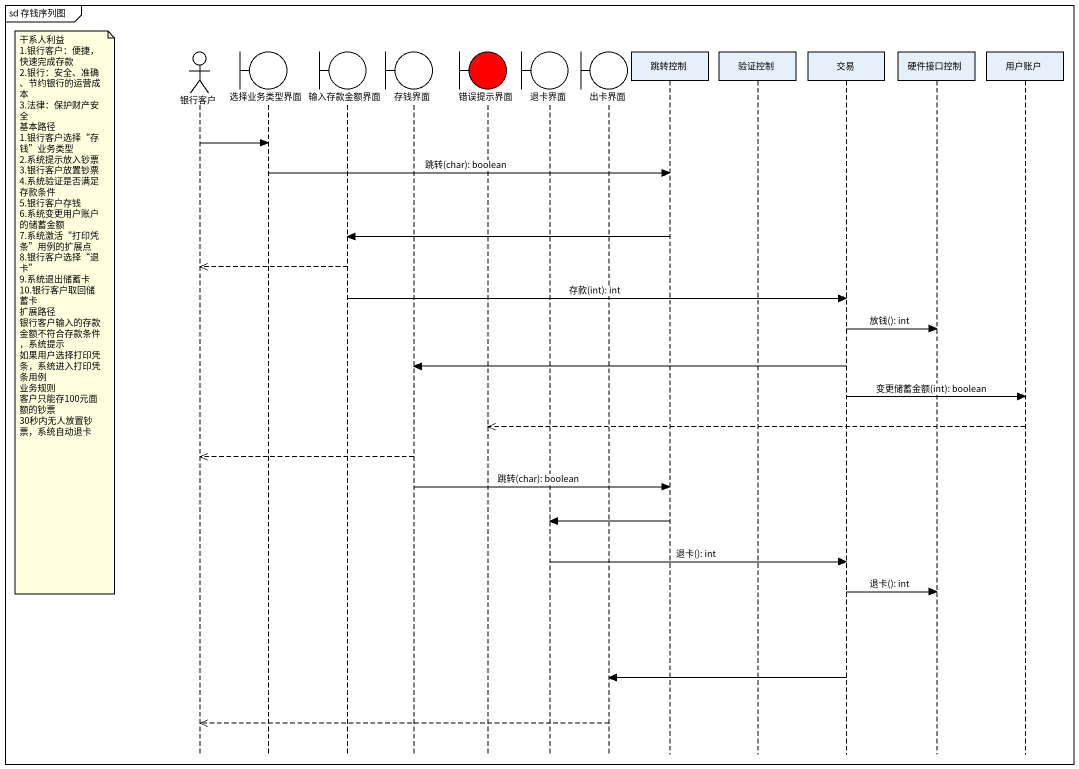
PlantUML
@startuml
mainframe sd 存钱序列图
hide footbox
actor 银行客户
boundary 选择业务类型界面
boundary 输入存款金额界面
boundary 存钱界面
boundary 错误提示界面 #FF0000
boundary 退卡界面
boundary 出卡界面
participant 跳转控制
participant 验证控制
participant 交易
participant 硬件接口控制
participant 用户账户

银行客户 -> 选择业务类型界面
选择业务类型界面 -> 跳转控制 : 跳转(char): boolean
跳转控制 -> 输入存款金额界面
输入存款金额界面 -->> 银行客户
输入存款金额界面 -> 交易 : 存款(int): int
note left of 银行客户
  干系人利益
  1.银行客户：便捷，快速完成存款
  2.银行：安全、准确、节约银行的运营成本
  3.法律：保护财产安全
  基本路径
  1.银行客户选择“存钱”业务类型
  2.系统提示放入钞票
  3.银行客户放置钞票
  4.系统验证是否满足存款条件
  5.银行客户存钱
  6.系统变更用户账户的储蓄金额
  7.系统激活“打印凭条”用例的扩展点
  8.银行客户选择“退卡”
  9.系统退出储蓄卡
  10.银行客户取回储蓄卡
  扩展路径
  银行客户输入的存款金额不符合存款条件，系统提示
  如果用户选择打印凭条，系统进入打印凭条用例
  业务规则
  客户只能存100元面额的钞票
  30秒内无人放置钞票，系统自动退卡
end note
交易 -> 硬件接口控制 : 放钱(): int
交易 -> 存钱界面
交易 -> 用户账户 : 变更储蓄金额(int): boolean
用户账户 -->> 错误提示界面
存钱界面 -->> 银行客户
存钱界面 -> 跳转控制 : 跳转(char): boolean
跳转控制 -> 退卡界面
退卡界面 -> 交易 : 退卡(): int
交易 -> 硬件接口控制 : 退卡(): int
交易 -> 出卡界面
出卡界面 -->> 银行客户
@enduml
